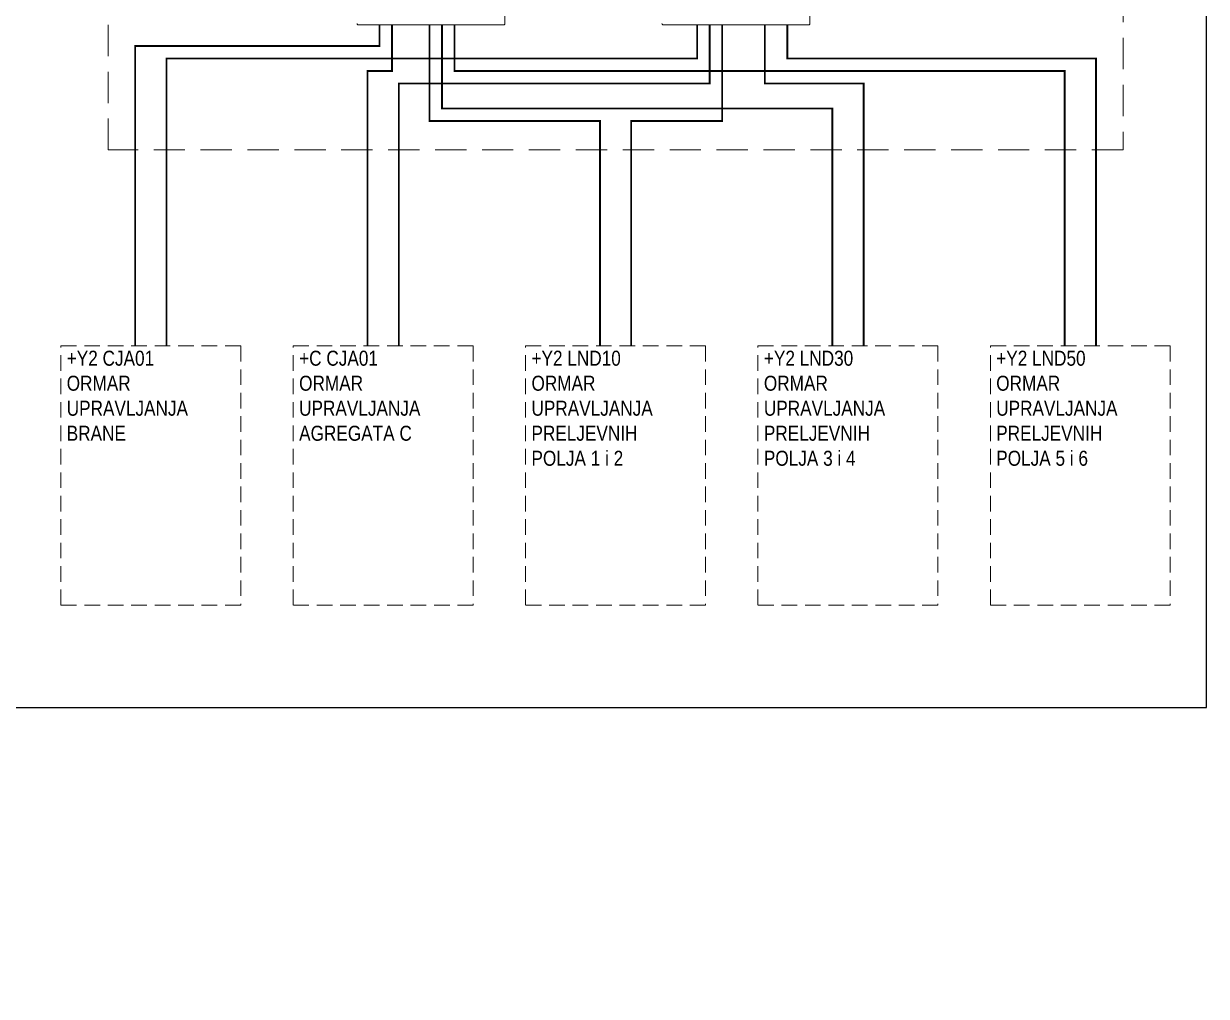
# Model space of a CAD drawing. Header units: inches. Extents: x 67248 to 85686, y -40174 to -31152.
# Drawn here: x 70449 to 72340, y -35013 to -33457 of the extents above; entities that cross this region are included whole.
import ezdxf

# ---------------------------------------------------------------- set-up
doc = ezdxf.new("R2010")
doc.units = ezdxf.units.IN
doc.header["$MEASUREMENT"] = 0
doc.linetypes.add('HIDDEN', pattern=[0.375, 0.25, -0.125])
doc.layers.add('! NO PLOT !', color=7, linetype='Continuous', true_color=0xff75dd, plot=False)
doc.layers.add('SI-General', color=7, linetype='Continuous', lineweight=5)
doc.layers.add('SI-TOPOLOGY-0.00', color=121, linetype='Continuous', lineweight=0)
doc.layers.add('SI-TOPOLOGY-FO-mm', color=7, linetype='Continuous', lineweight=13, true_color=0xff4d4d)
doc.styles.add('OPIS', font='ARIALN.TTF')

# ---------------------------------------------------------------- blocks, each defined once
blk = doc.blocks.new('SWITCHf')
for p, q in [((0, -134.7), (0, 97.6)), ((38, -136.7), (2, -136.7))]:
    blk.add_line(p, q)
for centre, start, end in [((2, 97.6), 89.9993, 180.0006), ((2, -134.7), 179.9994, 270.0007)]:
    blk.add_arc(centre, 2, start, end)

msp = doc.modelspace()

# ---------------------------------------------------------------- linework, layer by layer
at = {"layer": '! NO PLOT !'}
msp.add_lwpolyline([(67659.7, -35013), (70239.7, -35013), (70239.7, -34551), (72339.7, -34551), (72339.7, -31929), (67659.7, -31929), (67659.7, -35013)], dxfattribs=at)
at = {"layer": 'SI-General', "linetype": 'HIDDEN', "ltscale": 200}
msp.add_lwpolyline([(70583.6, -32205), (72206.6, -32205), (72206.6, -33659.1), (70583.6, -33659.1)], close=True, dxfattribs=at)
at = {"layer": 'SI-General', "color": 0, "linetype": 'HIDDEN', "ltscale": 100}
for points in [[(70508.2, -33972.6), (70795.8, -33972.6), (70795.8, -34387.4), (70508.2, -34387.4)], [(70879.7, -33972.6), (71167.4, -33972.6), (71167.4, -34387.4), (70879.7, -34387.4)], [(71251.3, -33972.6), (71538.9, -33972.6), (71538.9, -34387.4), (71251.3, -34387.4)], [(71622.8, -33972.6), (71910.5, -33972.6), (71910.5, -34387.4), (71622.8, -34387.4)], [(71994.4, -33972.6), (72282, -33972.6), (72282, -34387.4), (71994.4, -34387.4)]]:
    msp.add_lwpolyline(points, close=True, dxfattribs=at)
at = {"layer": 'SI-TOPOLOGY-FO-mm', "const_width": 3}
for points in [[(70627, -33972.6), (70627, -33492.9), (71017.6, -33492.9), (71017.6, -33459.1)], [(70677, -33972.6), (70677, -33512.9), (71525.6, -33512.9), (71525.6, -33459.1)], [(70998.5, -33972.6), (70998.5, -33532.9), (71037.6, -33532.9), (71037.6, -33459.1)], [(71048.5, -33972.6), (71048.5, -33552.9), (71545.6, -33552.9), (71545.6, -33459.1)], [(71370.1, -33972.6), (71370.1, -33612.9), (71097.6, -33612.9), (71097.6, -33459.1)], [(71117.6, -33459.1), (71117.6, -33592.9), (71741.6, -33592.9), (71741.6, -33972.6)], [(72113.2, -33972.6), (72113.2, -33532.9), (71137.6, -33532.9), (71137.6, -33459.1)], [(71420.1, -33972.6), (71420.1, -33612.9), (71565.6, -33612.9), (71565.6, -33459.1)], [(71791.6, -33972.6), (71791.6, -33552.9), (71633.8, -33552.9), (71633.8, -33459.1)], [(72163.2, -33972.6), (72163.2, -33512.9), (71669.7, -33512.9), (71669.7, -33459.1)]]:
    msp.add_lwpolyline(points, dxfattribs=at)

# ---------------------------------------------------------------- block references
at = {"layer": 'SI-TOPOLOGY-0.00', "rotation": 89.99999999999197}
for p in [(71081.4, -33459.1), (71568.9, -33459.1)]:
    msp.add_blockref('SWITCHf', p, dxfattribs=at)

# ---------------------------------------------------------------- texts
at = {"layer": 'SI-General', "color": 0, "char_height": 20, "width": 311.164, "attachment_point": 1, "style": 'OPIS'}
for s, insert in [('{\\H1.2x;+Y2 CJA01^JORMAR^JUPRAVLJANJA^JBRANE^I}', (70517.5, -33980.3)), ('{\\H1.2x;+C CJA01^JORMAR^JUPRAVLJANJA^JAGREGATA C}', (70889.1, -33980.3)), ('{\\H1.2x;+Y2 LND10^JORMAR^JUPRAVLJANJA^JPRELJEVNIH^JPOLJA 1 i 2}', (71260.6, -33980.3)), ('{\\H1.2x;+Y2 LND30^JORMAR^JUPRAVLJANJA^JPRELJEVNIH^JPOLJA 3 i 4}', (71632.2, -33980.3)), ('{\\H1.2x;+Y2 LND50^JORMAR^JUPRAVLJANJA^JPRELJEVNIH^JPOLJA 5 i 6}', (72003.7, -33980.3))]:
    msp.add_mtext(s, dxfattribs=dict(at, insert=insert))

doc.saveas('drawing.dxf')
